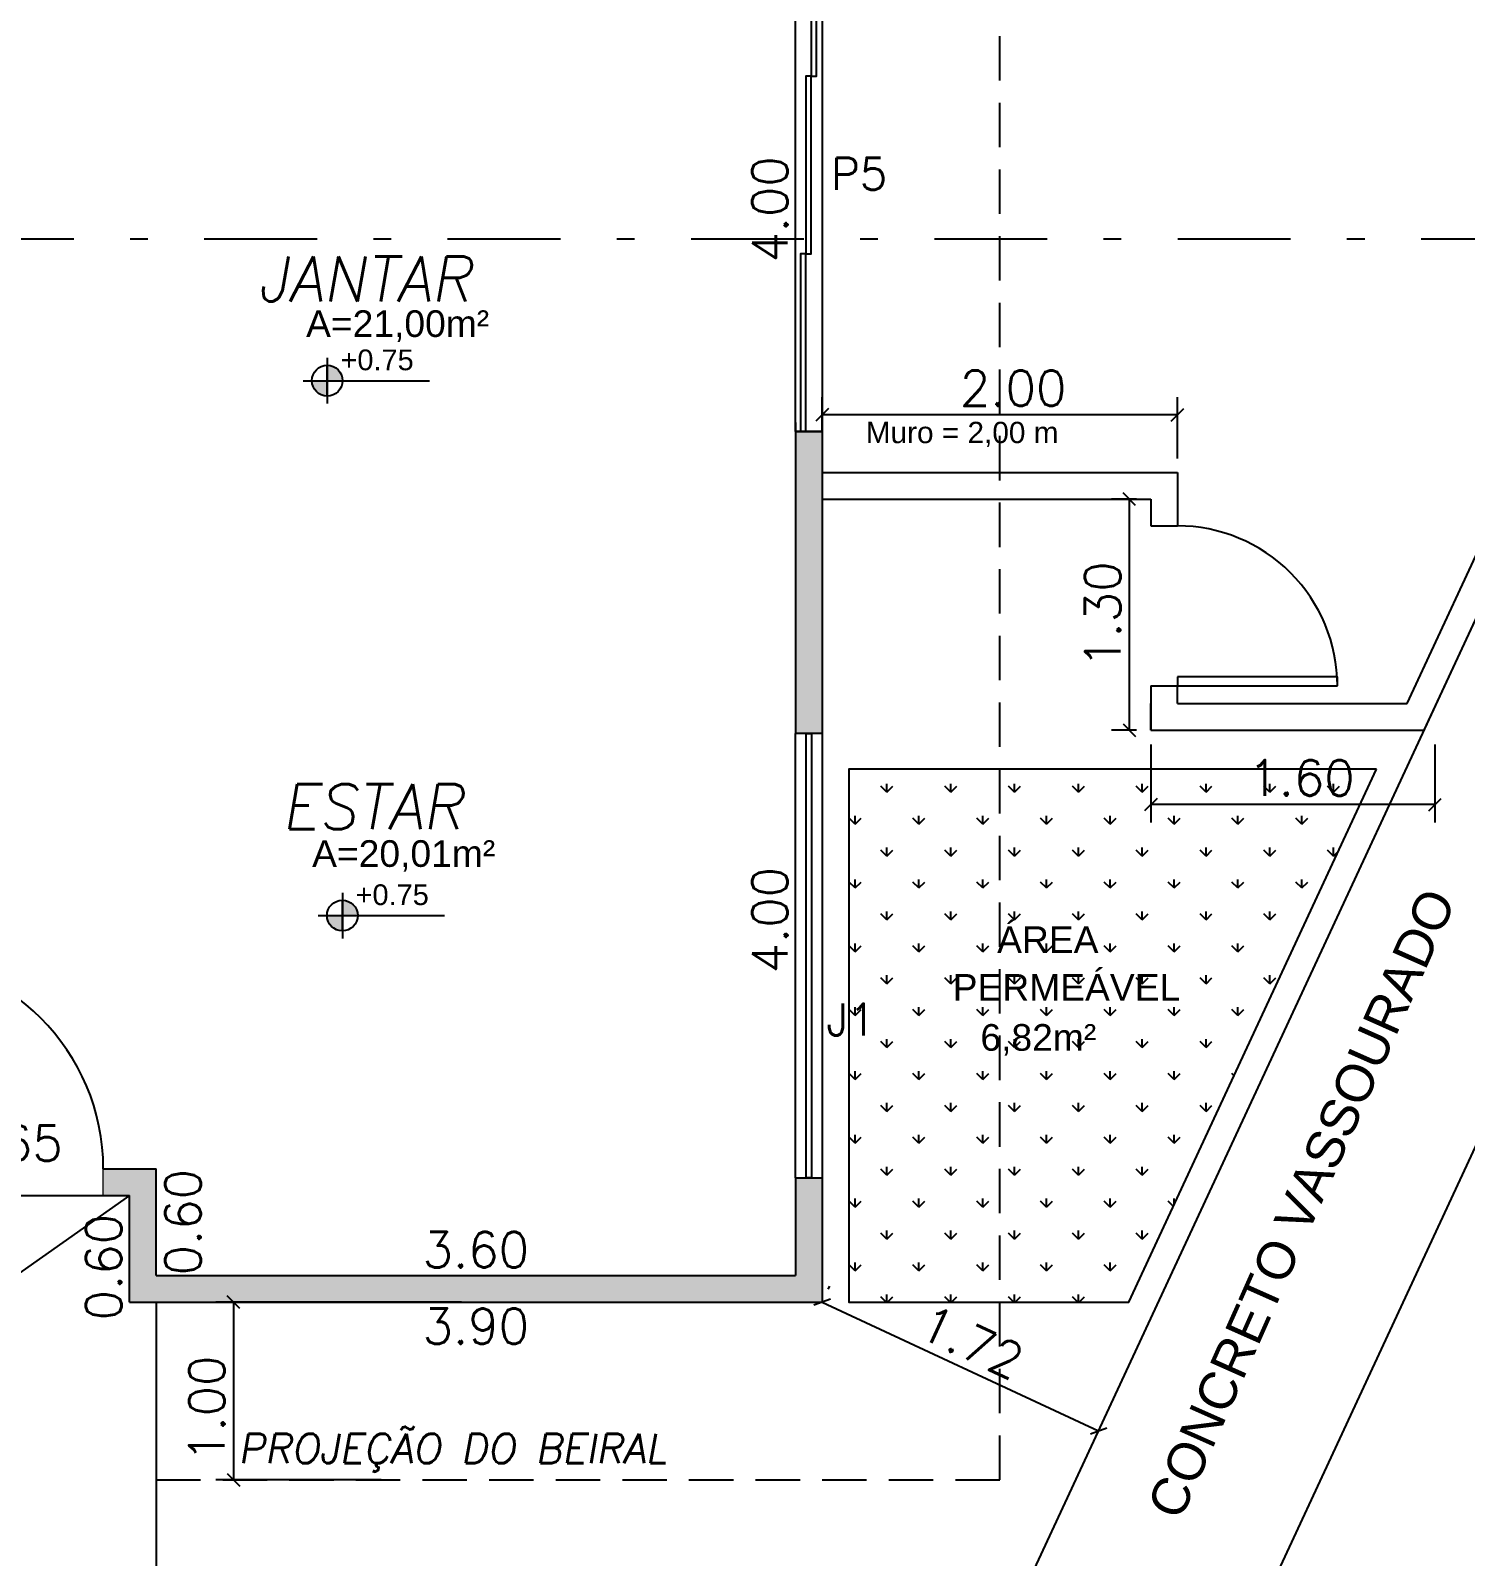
# Model space of a CAD drawing. Header units: metres. Extents: x 2690 to 3939, y 743 to 1123.
# Drawn here: x 3760.88 to 3768.96, y 778.1 to 786.69 of the extents above; entities that cross this region are included whole.
import ezdxf

# ---------------------------------------------------------------- set-up
doc = ezdxf.new("R2010")
doc.units = ezdxf.units.M
doc.header["$PDMODE"] = 35
doc.linetypes.add('DASHDOT2', pattern=[12.7, 6.35, -3.175, 0, -3.175])
doc.linetypes.add('HIDDEN', pattern=[0.375, 0.25, -0.125])
for name, color, linetype in [('000 - Cota', 8, 'Continuous'), ('000 - Texto', 1, 'Continuous'), ('01', 1, 'Continuous'), ('02', 2, 'Continuous'), ('03', 3, 'Continuous'), ('04', 4, 'Continuous'), ('1MOBILIÁRIOS', 1, 'Continuous'), ('_a const_hum', 253, 'Continuous'), ('A CONSTRUIR', 10, 'Continuous'), ('ABERTURA', 2, 'Continuous'), ('ARQ-MOB', 1, 'Continuous'), ('caixilho', 2, 'Continuous'), ('H - grama 2', 73, 'Continuous'), ('TEXTO', 2, 'Continuous')]:
    doc.layers.add(name, color=color, linetype=linetype)
doc.layers.add('ALVENARIA', color=4, linetype='Continuous', lineweight=18)
doc.layers.add('COTA', color=2, linetype='Continuous', lineweight=0)
doc.styles.add('ARIAL', font='arial.ttf')
doc.styles.add('ROMA', font='romans.shx')
doc.styles.add('ROMANS', font='arial.ttf')
doc.dimstyles.new('CORTE', dxfattribs={"dimscale": 0, "dimtxt": 0.2, "dimasz": 0.07, "dimexe": 0.1, "dimexo": 0.08, "dimgap": 0.05, "dimtad": 1, "dimzin": 4, "dimdsep": 46, "dimtxsty": 'ROMA', "dimblk": 'OBLIQUE', "dimcen": 0, "dimclrd": 1, "dimclre": 1, "dimclrt": 2, "dimaunit": 1, "dimadec": 0, "dimazin": 0, "dimtfac": 1, "dimtofl": 0, "dimtmove": 0, "dimatfit": 3, "dimldrblk": 'OBLIQUE', "dimfxl": 0.1, "dimtolj": 1, "dimtzin": 0, "dimarcsym": 0})
doc.dimstyles.new('PLANTA', dxfattribs={"dimtxt": 0.2, "dimasz": 0.18, "dimexe": 0.18, "dimexo": 0.0625, "dimgap": 0.045, "dimtad": 1, "dimzin": 0, "dimdsep": 46, "dimtxsty": 'ROMA', "dimcen": 0.09, "dimse1": 1, "dimse2": 1, "dimsd1": 1, "dimsd2": 1, "dimclrd": 1, "dimclre": 1, "dimclrt": 2, "dimadec": 0, "dimazin": 0, "dimtfac": 1, "dimtofl": 0, "dimtmove": 0, "dimatfit": 3, "dimfxl": 0.18, "dimtolj": 1, "dimtzin": 0, "dimarcsym": 0})
pattern_1 = [(90, (456.48066, -13.42494), (-0.179605122, 0.179605122), [0.047625, -0.311585245]), (45, (456.48066, -13.42494), (-0.179605122, 0.179605122), [0.047625, -0.206375]), (135, (456.48066, -13.42494), (-0.179605122, -0.179605122), [0.047625, -0.206375])]

# ---------------------------------------------------------------- blocks, each defined once
blk = doc.blocks.new('*D351')
at = {"layer": 'DEFPOINTS', "color": 0, "transparency": 16777216}
for p in [(3754.1906, 780.1357), (3761.4406, 780.1357), (3754.1906, 779.7569)]:
    blk.add_point(p, dxfattribs=at)
at = {"layer": '04', "color": 2, "transparency": 16777216, "insert": (3757.8906, 779.9019), "char_height": 0.2, "attachment_point": 5, "style": 'ROMA'}
blk.add_mtext('\\A1;7.25', dxfattribs=at)
blk = doc.blocks.new('*D470')
at = {"layer": 'DEFPOINTS', "color": 0, "transparency": 16777216}
for p in [(3761.5906, 779.6857), (3761.5906, 779.6857), (3765.1906, 779.6857)]:
    blk.add_point(p, dxfattribs=at)
at = {"layer": '04', "color": 2, "transparency": 16777216, "insert": (3763.3906, 779.8307), "char_height": 0.2, "attachment_point": 5, "style": 'ROMA'}
blk.add_mtext('\\A1;3.60', dxfattribs=at)
blk = doc.blocks.new('*U6')
at = {"layer": '02'}
for p, q in [((0, 0), (0, 1)), ((0, 1), (0.05, 1)), ((0.05, 1), (0.05, 0)), ((0.05, 0), (0, 0))]:
    blk.add_line(p, q, dxfattribs=at)
at = {"layer": '02', "ltscale": 0.05}
blk.add_arc((0, 0), 1, 0, 90, dxfattribs=at)
blk = doc.blocks.new('_Oblique')
at = {"color": 0, "linetype": 'ByBlock', "lineweight": -2}
blk.add_line((-0.5, -0.5), (0.5, 0.5), dxfattribs=at)
blk = doc.blocks.new('*D354')
at = {"layer": '04', "color": 1, "lineweight": -2, "transparency": 16777216}
for p, q in [((3765.3743, 779.6082), (3765.3827, 779.6264)), ((3765.3406, 779.5357), (3766.8968, 778.8124)), ((3766.9305, 778.885), (3766.9389, 778.9031))]:
    blk.add_line(p, q, dxfattribs=at)
at = {"layer": 'DEFPOINTS', "color": 0, "transparency": 16777216}
for p in [(3765.3406, 779.5357), (3766.8968, 778.8124), (3766.8968, 778.8124)]:
    blk.add_point(p, dxfattribs=at)
at = {"layer": '04', "color": 1, "lineweight": -2, "transparency": 16777216, "xscale": 0.07, "yscale": 0.07, "zscale": 0.07}
for p, rotation in [((3765.3406, 779.5357), 155.0727829008973), ((3766.8968, 778.8124), 335.0727829008974)]:
    blk.add_blockref('_Oblique', p, dxfattribs=dict(at, rotation=rotation))
at = {"layer": '04', "color": 2, "transparency": 16777216, "insert": (3766.1819, 779.3101), "char_height": 0.2, "attachment_point": 5, "rotation": 335.07278, "style": 'ROMA'}
blk.add_mtext('\\A1;1.72', dxfattribs=at)
blk = doc.blocks.new('*D398')
at = {"layer": 'DEFPOINTS', "color": 0, "transparency": 16777216}
for p in [(3761.5906, 779.5357), (3761.5906, 775.0357), (3761.5906, 775.0357)]:
    blk.add_point(p, dxfattribs=at)
at = {"layer": 'COTA', "color": 2, "transparency": 16777216, "insert": (3761.4456, 777.2857), "char_height": 0.2, "attachment_point": 5, "rotation": 90, "style": 'ROMA'}
blk.add_mtext('\\A1;4.50', dxfattribs=at)
blk = doc.blocks.new('*D399')
at = {"layer": 'DEFPOINTS', "color": 0, "transparency": 16777216}
for p in [(3761.4406, 780.1357), (3761.4406, 779.5357), (3761.4406, 779.5357)]:
    blk.add_point(p, dxfattribs=at)
at = {"layer": 'COTA', "color": 2, "transparency": 16777216, "insert": (3761.2956, 779.7327), "char_height": 0.2, "attachment_point": 5, "rotation": 90, "style": 'ROMA'}
blk.add_mtext('\\A1;0.60', dxfattribs=at)
blk = doc.blocks.new('*D400')
at = {"layer": 'DEFPOINTS', "color": 0, "transparency": 16777216}
for p in [(3761.5906, 780.2857), (3761.887, 780.2857), (3761.5906, 779.6857)]:
    blk.add_point(p, dxfattribs=at)
at = {"layer": 'COTA', "color": 2, "transparency": 16777216, "insert": (3761.742, 779.9857), "char_height": 0.2, "attachment_point": 5, "rotation": 90, "style": 'ROMA'}
blk.add_mtext('\\A1;0.60', dxfattribs=at)
blk = doc.blocks.new('*D364')
at = {"layer": 'DEFPOINTS', "color": 0, "transparency": 16777216}
for p in [(3759.9406, 780.2857), (3759.9406, 780.2857), (3761.5906, 780.2857)]:
    blk.add_point(p, dxfattribs=at)
at = {"layer": 'COTA', "color": 2, "transparency": 16777216, "insert": (3760.7656, 780.4307), "char_height": 0.2, "attachment_point": 5, "style": 'ROMA'}
blk.add_mtext('\\A1;1.65', dxfattribs=at)
blk = doc.blocks.new('*D375')
at = {"layer": 'DEFPOINTS', "color": 0, "transparency": 16777216}
for p in [(3761.4406, 779.5357), (3765.3406, 779.5357), (3761.4406, 779.2558)]:
    blk.add_point(p, dxfattribs=at)
at = {"layer": 'COTA', "color": 2, "transparency": 16777216, "insert": (3763.3906, 779.4008), "char_height": 0.2, "attachment_point": 5, "style": 'ROMA'}
blk.add_mtext('\\A1;3.90', dxfattribs=at)
blk = doc.blocks.new('*D381')
at = {"layer": '01', "color": 1, "lineweight": -2, "transparency": 16777216}
for p, q in [((3763.3106, 779.5357), (3761.9266, 779.5357)), ((3762.0266, 779.5357), (3762.0266, 778.5357)), ((3762.858, 778.5357), (3761.9266, 778.5357))]:
    blk.add_line(p, q, dxfattribs=at)
at = {"layer": 'DEFPOINTS', "color": 0, "transparency": 16777216}
for p in [(3763.3906, 779.5357), (3762.0266, 778.5357), (3762.938, 778.5357)]:
    blk.add_point(p, dxfattribs=at)
at = {"layer": '01', "color": 1, "lineweight": -2, "transparency": 16777216, "xscale": 0.07, "yscale": 0.07, "zscale": 0.07}
for p, rotation in [((3762.0266, 779.5357), 90), ((3762.0266, 778.5357), 270)]:
    blk.add_blockref('_Oblique', p, dxfattribs=dict(at, rotation=rotation))
at = {"layer": '01', "color": 2, "transparency": 16777216, "insert": (3761.8766, 778.9357), "char_height": 0.2, "attachment_point": 5, "rotation": 90, "style": 'ROMA'}
blk.add_mtext('\\A1;1.00', dxfattribs=at)
blk = doc.blocks.new('*D401')
at = {"layer": 'DEFPOINTS', "color": 0, "transparency": 16777216}
for p in [(3765.1906, 783.6857), (3765.1906, 779.6857), (3765.1906, 779.6857)]:
    blk.add_point(p, dxfattribs=at)
at = {"layer": '04', "color": 2, "transparency": 16777216, "insert": (3765.0456, 781.6857), "char_height": 0.2, "attachment_point": 5, "rotation": 90, "style": 'ROMA'}
blk.add_mtext('\\A1;4.00', dxfattribs=at)
blk = doc.blocks.new('*D402')
at = {"layer": 'DEFPOINTS', "color": 0, "transparency": 16777216}
for p in [(3765.1906, 787.6857), (3765.1906, 783.6857), (3765.1906, 783.6857)]:
    blk.add_point(p, dxfattribs=at)
at = {"layer": '04', "color": 2, "transparency": 16777216, "insert": (3765.0456, 785.6857), "char_height": 0.2, "attachment_point": 5, "rotation": 90, "style": 'ROMA'}
blk.add_mtext('\\A1;4.00', dxfattribs=at)
blk = doc.blocks.new('*D418')
at = {"layer": 'COTA', "color": 1, "lineweight": -2, "transparency": 16777216}
for p, q in [((3776.8331, 800.002), (3780.1622, 798.4547)), ((3768.5739, 773.7582), (3780.0715, 798.4969)), ((3765.3355, 775.2633), (3768.6646, 773.716))]:
    blk.add_line(p, q, dxfattribs=at)
at = {"layer": 'DEFPOINTS', "color": 0, "transparency": 16777216}
for p in [(3776.7606, 800.0357), (3780.0715, 798.4969), (3765.2629, 775.297)]:
    blk.add_point(p, dxfattribs=at)
at = {"layer": 'COTA', "color": 1, "lineweight": -2, "transparency": 16777216, "xscale": 0.07, "yscale": 0.07, "zscale": 0.07}
for p, rotation in [((3780.0715, 798.4969), 65.07278290089883), ((3768.5739, 773.7582), 245.0727829008988)]:
    blk.add_blockref('_Oblique', p, dxfattribs=dict(at, rotation=rotation))
at = {"layer": 'COTA', "color": 2, "transparency": 16777216, "insert": (3774.1867, 786.1908), "char_height": 0.2, "attachment_point": 5, "rotation": 65.07278, "style": 'ROMA'}
blk.add_mtext('\\A1;27.28', dxfattribs=at)
blk = doc.blocks.new('*U3')
at = {"layer": '02'}
for p, q in [((-0.05, 0.9), (-0.05, 0)), ((0, 0.9), (-0.05, 0.9)), ((0, 0), (0, 0.9)), ((-0.05, 0), (0, 0))]:
    blk.add_line(p, q, dxfattribs=at)
at = {"layer": '02', "ltscale": 0.05}
blk.add_arc((0, 0), 0.9, 90, 180, dxfattribs=at)
blk = doc.blocks.new('*D390')
at = {"layer": 'COTA', "color": 1, "lineweight": -2, "transparency": 16777216}
for p, q in [((3765.3406, 784.4348), (3765.3406, 784.6294)), ((3767.3406, 784.2848), (3767.3406, 784.6294)), ((3767.3406, 784.5294), (3765.3406, 784.5294))]:
    blk.add_line(p, q, dxfattribs=at)
at = {"layer": 'DEFPOINTS', "color": 0, "transparency": 16777216}
for p in [(3765.3406, 784.5294), (3765.3406, 784.3548), (3767.3406, 784.2048)]:
    blk.add_point(p, dxfattribs=at)
at = {"layer": 'COTA', "color": 1, "lineweight": -2, "transparency": 16777216, "xscale": 0.07, "yscale": 0.07, "zscale": 0.07, "rotation": 180}
blk.add_blockref('_Oblique', (3765.3406, 784.5294), dxfattribs=at)
at = {"layer": 'COTA', "color": 1, "lineweight": -2, "transparency": 16777216, "xscale": 0.07, "yscale": 0.07, "zscale": 0.07}
blk.add_blockref('_Oblique', (3767.3406, 784.5294), dxfattribs=at)
at = {"layer": 'COTA', "color": 2, "transparency": 16777216, "insert": (3766.4156, 784.6794), "char_height": 0.2, "attachment_point": 5, "style": 'ROMA'}
blk.add_mtext('\\A1;2.00', dxfattribs=at)
blk = doc.blocks.new('*D391')
at = {"layer": 'COTA', "color": 1, "lineweight": -2, "transparency": 16777216}
for p, q in [((3767.1106, 784.0548), (3766.9691, 784.0548)), ((3767.0691, 784.0548), (3767.0691, 782.7548)), ((3767.1106, 782.7548), (3766.9691, 782.7548))]:
    blk.add_line(p, q, dxfattribs=at)
at = {"layer": 'DEFPOINTS', "color": 0, "transparency": 16777216}
for p in [(3767.1906, 784.0548), (3767.0691, 782.7548), (3767.1906, 782.7548)]:
    blk.add_point(p, dxfattribs=at)
at = {"layer": 'COTA', "color": 1, "lineweight": -2, "transparency": 16777216, "xscale": 0.07, "yscale": 0.07, "zscale": 0.07}
for p, rotation in [((3767.0691, 784.0548), 90), ((3767.0691, 782.7548), 270)]:
    blk.add_blockref('_Oblique', p, dxfattribs=dict(at, rotation=rotation))
at = {"layer": 'COTA', "color": 2, "transparency": 16777216, "insert": (3766.9191, 783.4048), "char_height": 0.2, "attachment_point": 5, "rotation": 90, "style": 'ROMA'}
blk.add_mtext('\\A1;1.30', dxfattribs=at)
blk = doc.blocks.new('*D392')
at = {"layer": 'COTA', "color": 1, "lineweight": -2, "transparency": 16777216}
for p, q in [((3767.1906, 782.6748), (3767.1906, 782.2362)), ((3768.7899, 782.6748), (3768.7899, 782.2362)), ((3768.7899, 782.3362), (3767.1906, 782.3362))]:
    blk.add_line(p, q, dxfattribs=at)
at = {"layer": 'DEFPOINTS', "color": 0, "transparency": 16777216}
for p in [(3767.1906, 782.7548), (3768.7899, 782.7548), (3767.1906, 782.3362)]:
    blk.add_point(p, dxfattribs=at)
at = {"layer": 'COTA', "color": 1, "lineweight": -2, "transparency": 16777216, "xscale": 0.07, "yscale": 0.07, "zscale": 0.07, "rotation": 180}
blk.add_blockref('_Oblique', (3767.1906, 782.3362), dxfattribs=at)
at = {"layer": 'COTA', "color": 1, "lineweight": -2, "transparency": 16777216, "xscale": 0.07, "yscale": 0.07, "zscale": 0.07}
blk.add_blockref('_Oblique', (3768.7899, 782.3362), dxfattribs=at)
at = {"layer": 'COTA', "color": 2, "transparency": 16777216, "insert": (3768.0385, 782.4862), "char_height": 0.2, "attachment_point": 5, "style": 'ROMA'}
blk.add_mtext('\\A1;1.60', dxfattribs=at)

msp = doc.modelspace()

# ---------------------------------------------------------------- hatches: boundary and pattern name
at = {"layer": '02'}
h = msp.add_hatch(color=256, dxfattribs=at)
h.paths.add_polyline_path([(3762.5541, 784.7219), (3762.5541, 784.6355, -0.414214), (3762.4677, 784.7219), (3762.5541, 784.7219)])
h.paths.add_polyline_path([(3762.5541, 784.7219), (3762.5541, 784.8083, -0.414214), (3762.6405, 784.7219), (3762.5541, 784.7219)])
h = msp.add_hatch(color=256, dxfattribs=at)
h.paths.add_polyline_path([(3762.6392, 781.7117), (3762.6392, 781.6253, -0.414214), (3762.5528, 781.7117), (3762.6392, 781.7117)])
h.paths.add_polyline_path([(3762.6392, 781.7117), (3762.6392, 781.7981, -0.414214), (3762.7256, 781.7117), (3762.6392, 781.7117)])
at = {"layer": 'A CONSTRUIR'}
h = msp.add_hatch(color=256, dxfattribs=at)
h.dxf.hatch_style = 1
h.paths.add_polyline_path([(3765.3406, 784.4357), (3765.1906, 784.4357), (3765.1906, 782.7357), (3765.3406, 782.7357)])
h = msp.add_hatch(color=256, dxfattribs=at)
h.dxf.hatch_style = 1
h.paths.add_polyline_path([(3761.5906, 780.2857), (3761.2906, 780.2857), (3761.2906, 780.1357), (3761.4406, 780.1357), (3761.4406, 779.5357), (3765.3406, 779.5357), (3765.3406, 780.2357), (3765.1906, 780.2357), (3765.1906, 779.6857), (3761.5906, 779.6857)])
at = {"layer": 'H - grama 2', "ltscale": 0.05}
h = msp.add_hatch(dxfattribs=at)
h.set_pattern_fill('GRASS', color=256, scale=0.01)
h.set_pattern_definition(pattern_1)
h.paths.add_polyline_path([(3766.5406, 782.5357), (3765.4906, 782.5357), (3765.4906, 779.5357), (3766.5406, 779.5357)])
h.paths.add_polyline_path([(3765.6001, 782.0434), (3766.281, 782.0434), (3766.281, 782.3434), (3765.6001, 782.3434)], flags=24)
h.paths.add_polyline_path([(3766.186, 780.8761), (3766.9283, 780.8761), (3766.9283, 781.1465), (3766.186, 781.1465)], flags=9)
h.paths.add_polyline_path([(3766.0282, 781.1853), (3767.4032, 781.1853), (3767.4032, 781.4671), (3766.0282, 781.4671)], flags=9)
h.paths.add_polyline_path([(3766.2782, 781.4539), (3766.9433, 781.4539), (3766.9433, 781.7357), (3766.2782, 781.7357)], flags=9)
h.paths.add_polyline_path([(3765.337, 780.7412), (3765.6413, 780.7412), (3765.6413, 781.0112), (3765.337, 781.0112)], flags=9)
h = msp.add_hatch(dxfattribs=at)
h.set_pattern_fill('GRASS', color=256, scale=0.01)
h.set_pattern_definition(pattern_1)
h.paths.add_polyline_path([(3768.4618, 782.5357), (3766.5406, 782.5357), (3766.5406, 779.5357), (3767.0675, 779.5357)])
h.paths.add_polyline_path([(3766.186, 780.8761), (3766.9283, 780.8761), (3766.9283, 781.1465), (3766.186, 781.1465)], flags=9)
h.paths.add_polyline_path([(3766.0282, 781.1853), (3767.4032, 781.1853), (3767.4032, 781.4671), (3766.0282, 781.4671)], flags=9)
h.paths.add_polyline_path([(3766.2782, 781.4539), (3766.9433, 781.4539), (3766.9433, 781.7357), (3766.2782, 781.7357)], flags=9)

# ---------------------------------------------------------------- linework, layer by layer
at = {"color": 2}
for p, q in [((3762.5541, 784.6355), (3762.5541, 784.8083)), ((3762.6392, 781.6253), (3762.6392, 781.7981))]:
    msp.add_line(p, q, dxfattribs=at)
for centre in [(3762.5541, 784.7219), (3762.6392, 781.7117)]:
    msp.add_circle(centre, 0.0864, dxfattribs=at)
at = {"layer": '000 - Cota'}
msp.add_lwpolyline([(3756.9677, 768.783, 0.216749), (3766.3566, 774.6842), (3777.9627, 799.6564)], format="xyb", dxfattribs=at)
at = {"layer": '01', "color": 2, "linetype": 'DASHDOT2', "ltscale": 0.1}
msp.add_line((3752.272, 785.52), (3776.1957, 785.52), dxfattribs=at)
at = {"layer": '01'}
for p, q in [((3765.1906, 780.2357), (3765.1906, 782.7357)), ((3765.3406, 782.7357), (3765.3406, 780.2357))]:
    msp.add_line(p, q, dxfattribs=at)
msp.add_lwpolyline([(3765.1906, 784.4357), (3765.1906, 787.4357), (3765.3406, 787.4357), (3765.3406, 784.4357)], close=True, dxfattribs=at)
msp.add_lwpolyline([(3765.1906, 784.4357), (3765.1906, 787.4357), (3765.3406, 787.4357), (3765.3406, 784.4357)], close=True, dxfattribs=at)
msp.add_lwpolyline([(3768.4618, 782.5357), (3765.4906, 782.5357), (3765.4906, 779.5357), (3767.0675, 779.5357), (3768.4618, 782.5357)], dxfattribs=at)
at = {"layer": '02'}
for p, q in [((3762.5541, 784.8505), (3762.5541, 784.5933)), ((3762.5541, 784.8505), (3762.5541, 784.5933)), ((3762.4178, 784.7219), (3763.1294, 784.7219)), ((3762.6392, 781.8403), (3762.6392, 781.5832)), ((3762.6392, 781.8403), (3762.6392, 781.5832)), ((3762.5029, 781.7117), (3763.2144, 781.7117))]:
    msp.add_line(p, q, dxfattribs=at)
msp.add_lwpolyline([(3776.7606, 800.0357), (3754.0406, 800.0357), (3754.0406, 770.0357), (3756.9006, 770.0357, 0.212628), (3765.2629, 775.297)], format="xyb", close=True, dxfattribs=at)
at = {"layer": '03'}
for p, q in [((3768.7291, 782.7548), (3776.7606, 800.0357)), ((3768.6334, 782.9048), (3776.5265, 799.8857)), ((3765.3406, 784.2048), (3767.3406, 784.2048)), ((3767.3406, 784.2048), (3767.3406, 783.9048)), ((3765.3406, 784.0548), (3767.1906, 784.0548)), ((3767.1906, 784.0548), (3767.1906, 783.9048)), ((3767.1906, 783.9048), (3767.3406, 783.9048)), ((3767.1906, 783.0048), (3767.3406, 783.0048)), ((3767.1906, 783.0048), (3767.1906, 782.7548)), ((3767.3406, 782.9048), (3767.3406, 783.0048)), ((3767.1906, 782.9048), (3767.1906, 782.9048)), ((3767.1906, 782.7548), (3767.1906, 782.9048)), ((3767.3406, 782.9048), (3768.6334, 782.9048)), ((3767.1906, 782.7548), (3768.7291, 782.7548))]:
    msp.add_line(p, q, dxfattribs=at)
at = {"layer": '04'}
for p, q in [((3765.1906, 784.4857), (3765.1906, 782.7357)), ((3765.3406, 784.4857), (3765.3406, 782.7357)), ((3765.1906, 784.4357), (3765.3406, 784.4357)), ((3765.3406, 782.7357), (3765.3406, 782.7357)), ((3761.2906, 780.2857), (3761.5906, 780.2857)), ((3761.5906, 779.6857), (3761.5906, 780.2857)), ((3765.1906, 780.2357), (3765.1906, 779.6857)), ((3765.3406, 780.2357), (3765.3406, 779.5357)), ((3761.2906, 780.1357), (3761.4406, 780.1357)), ((3761.4406, 779.5357), (3761.4406, 780.1357)), ((3761.4406, 780.1357), (3761.4406, 780.1357)), ((3761.5906, 779.6857), (3765.1906, 779.6857)), ((3761.4406, 779.5357), (3765.3406, 779.5357))]:
    msp.add_line(p, q, dxfattribs=at)
at = {"layer": '1MOBILIÁRIOS'}
for points in [[(3765.3406, 782.7357), (3765.1906, 782.7357)], [(3765.1906, 780.2357), (3765.3406, 780.2357)]]:
    msp.add_lwpolyline(points, dxfattribs=at)
at = {"layer": '_a const_hum', "color": 3, "linetype": 'HIDDEN'}
for p, q in [((3766.3406, 778.5357), (3766.3406, 792.4857)), ((3761.5906, 778.5357), (3766.3406, 778.5357))]:
    msp.add_line(p, q, dxfattribs=at)
at = {"layer": 'ABERTURA'}
msp.add_line((3761.4406, 780.1357), (3754.1906, 775.0357), dxfattribs=at)
at = {"layer": 'ABERTURA', "color": 3}
msp.add_line((3761.5906, 779.5357), (3761.5906, 775.0357), dxfattribs=at)
at = {"layer": 'ALVENARIA', "color": 4}
for p, q in [((3765.1906, 784.4357), (3765.3406, 784.4357)), ((3765.1906, 784.4357), (3765.3406, 784.4357)), ((3765.1906, 782.7357), (3765.3406, 782.7357)), ((3765.1906, 782.7357), (3765.3406, 782.7357)), ((3765.1906, 780.2357), (3765.3406, 780.2357)), ((3765.1906, 780.2357), (3765.3406, 780.2357))]:
    msp.add_line(p, q, dxfattribs=at)
at = {"layer": 'ALVENARIA'}
msp.add_line((3761.2906, 780.2857), (3761.2906, 780.1357), dxfattribs=at)
at = {"layer": 'ARQ-MOB'}
msp.add_line((3760.0906, 780.1357), (3761.2906, 780.1357), dxfattribs=at)
at = {"layer": 'caixilho'}
for points in [[(3765.2788, 786.4357), (3765.3088, 786.4357), (3765.3088, 787.4357), (3765.2788, 787.4357)], [(3765.2488, 785.4357), (3765.2788, 785.4357), (3765.2788, 786.4357), (3765.2488, 786.4357)], [(3765.2188, 784.4357), (3765.2488, 784.4357), (3765.2488, 785.4357), (3765.2188, 785.4357)], [(3765.2806, 780.2357), (3765.2506, 780.2357), (3765.2506, 782.7357), (3765.2806, 782.7357)]]:
    msp.add_lwpolyline(points, close=True, dxfattribs=at)
for points in [[(3765.2506, 782.7357), (3765.2806, 782.7357)], [(3765.2506, 782.7357), (3765.2806, 782.7357)], [(3765.2806, 780.2357), (3765.2506, 780.2357)], [(3765.2806, 780.2357), (3765.2506, 780.2357)]]:
    msp.add_lwpolyline(points, dxfattribs=at)

# ---------------------------------------------------------------- block references
at = {"layer": '02', "ltscale": 0.05, "rotation": 270.0000000000229}
msp.add_blockref('*U3', (3767.3406, 783.0048), dxfattribs=at)
at = {"layer": '02', "ltscale": 0.05, "xscale": 1.2, "yscale": 1.2, "zscale": 1.2}
msp.add_blockref('*U6', (3760.0935, 780.2857), dxfattribs=at)

# ---------------------------------------------------------------- texts
at = {"color": 2}
for s, height, style, p in [('+0.75', 0.11664, 'ROMANS', (3762.6286, 784.7807)), ('+0.75', 0.11664, 'ROMANS', (3762.7137, 781.7705)), ('J1', 0.18, 'ROMA', (3765.3649, 781.0362))]:
    msp.add_text(s, height=height, dxfattribs=dict(at, style=style)).set_placement(p)
at = {"layer": '000 - Texto', "style": 'ARIAL'}
msp.add_text('Muro = 2,00 m', height=0.12, dxfattribs=at).set_placement((3765.5856, 784.3704))
at = {"layer": '02', "style": 'ROMA'}
msp.add_text('P5', height=0.18, dxfattribs=at).set_placement((3765.3904, 785.7965))
at = {"layer": '03', "linetype": 'Continuous', "style": 'ROMA', "oblique": 10}
for s, p in [('JANTAR', (3762.1607, 785.1683)), ('ESTAR', (3762.2975, 782.1977))]:
    msp.add_text(s, height=0.25312, dxfattribs=at).set_placement(p)
at = {"layer": '_a const_hum', "color": 3, "linetype": 'HIDDEN', "style": 'ROMA', "oblique": 10}
msp.add_text('PROJEÇÃO DO BEIRAL', height=0.166075, dxfattribs=at).set_placement((3762.0535, 778.6291))
at = {"layer": 'TEXTO', "style": 'ROMANS'}
for s, p in [('A=21,00m²', (3762.4351, 784.9679)), ('A=20,01m²', (3762.469, 781.9856)), ('ÁREA', (3766.3254, 781.5009)), ('PERMEÁVEL', (3766.0752, 781.2323))]:
    msp.add_text(s, height=0.15, dxfattribs=at).set_placement(p)
msp.add_text('CONCRETO VASSOURADO ', height=0.21, rotation=66.0234, dxfattribs=at).set_placement((3767.356, 778.2989))
at = {"layer": 'TEXTO', "color": 1, "style": 'ROMANS'}
msp.add_text('6,82m²', height=0.15, dxfattribs=at).set_placement((3766.2311, 780.9508))

# ---------------------------------------------------------------- dimensions: what is measured, and where the dimension line sits
at = {"layer": '01'}
dim = msp.add_linear_dim(base=(3762.0266, 778.5357), p1=(3763.3906, 779.5357), p2=(3762.938, 778.5357), angle=90, dimstyle='CORTE', override={"dimscale": 1}, dxfattribs=at)
dim.commit()
dim.dimension.update_dxf_attribs({"geometry": '*D381', "text_midpoint": (3762.0266, 778.9357), "dimtype": 160})
at = {"layer": '04'}
for base, p1, p2, picture, middle in [((3765.1906, 783.6857), (3765.1906, 787.6857), (3765.1906, 783.6857), '*D402', (3765.0456, 785.6857)), ((3765.1906, 779.6857), (3765.1906, 783.6857), (3765.1906, 779.6857), '*D401', (3765.0456, 781.6857))]:
    dim = msp.add_linear_dim(base=base, p1=p1, p2=p2, angle=90, dimstyle='PLANTA', dxfattribs=at)
    dim.commit()
    dim.dimension.update_dxf_attribs({"geometry": picture, "text_midpoint": middle})
dim = msp.add_linear_dim(base=(3754.1906, 779.7569), p1=(3761.4406, 780.1357), p2=(3754.1906, 780.1357), dimstyle='PLANTA', dxfattribs=at)
dim.commit()
dim.dimension.update_dxf_attribs({"geometry": '*D351', "text_midpoint": (3757.8906, 779.7569), "dimtype": 160})
dim = msp.add_linear_dim(base=(3761.5906, 779.6857), p1=(3765.1906, 779.6857), p2=(3761.5906, 779.6857), dimstyle='PLANTA', dxfattribs=at)
dim.commit()
dim.dimension.update_dxf_attribs({"geometry": '*D470', "text_midpoint": (3763.3906, 779.8307)})
dim = msp.add_aligned_dim(p1=(3765.3406, 779.5357), p2=(3766.8968, 778.8124), distance=0, dimstyle='CORTE', override={"dimscale": 1}, dxfattribs=at)
dim.commit()
dim.dimension.update_dxf_attribs({"geometry": '*D354', "text_midpoint": (3766.1819, 779.3101)})
at = {"layer": 'COTA'}
dim = msp.add_aligned_dim(p1=(3765.2629, 775.297), p2=(3776.7606, 800.0357), distance=-3.6511, dimstyle='CORTE', override={"dimscale": 1}, dxfattribs=at)
dim.commit()
dim.dimension.update_dxf_attribs({"geometry": '*D418', "text_midpoint": (3774.1867, 786.1908)})
for base, p1, p2, picture, middle in [((3765.3406, 784.5294), (3767.3406, 784.2048), (3765.3406, 784.3548), '*D390', (3766.4156, 784.5294)), ((3767.1906, 782.3362), (3768.7899, 782.7548), (3767.1906, 782.7548), '*D392', (3768.0385, 782.3362))]:
    dim = msp.add_linear_dim(base=base, p1=p1, p2=p2, dimstyle='CORTE', override={"dimscale": 1}, dxfattribs=at)
    dim.commit()
    dim.dimension.update_dxf_attribs({"geometry": picture, "text_midpoint": middle, "dimtype": 160})
dim = msp.add_linear_dim(base=(3767.0691, 782.7548), p1=(3767.1906, 784.0548), p2=(3767.1906, 782.7548), angle=90, dimstyle='CORTE', override={"dimscale": 1}, dxfattribs=at)
dim.commit()
dim.dimension.update_dxf_attribs({"geometry": '*D391', "text_midpoint": (3766.9191, 783.4048)})
at = {"layer": 'COTA', "color": 1}
for base, p1, p2, picture, middle in [((3759.9406, 780.2857), (3761.5906, 780.2857), (3759.9406, 780.2857), '*D364', (3760.7656, 780.4307)), ((3761.4406, 779.2558), (3765.3406, 779.5357), (3761.4406, 779.5357), '*D375', (3763.3906, 779.4008))]:
    dim = msp.add_linear_dim(base=base, p1=p1, p2=p2, dimstyle='PLANTA', dxfattribs=at)
    dim.commit()
    dim.dimension.update_dxf_attribs({"geometry": picture, "text_midpoint": middle})
for base, p1, p2, picture, middle in [((3761.887, 780.2857), (3761.5906, 779.6857), (3761.5906, 780.2857), '*D400', (3761.887, 779.9857)), ((3761.4406, 779.5357), (3761.4406, 780.1357), (3761.4406, 779.5357), '*D399', (3761.4406, 779.7327))]:
    dim = msp.add_linear_dim(base=base, p1=p1, p2=p2, angle=90, dimstyle='PLANTA', dxfattribs=at)
    dim.commit()
    dim.dimension.update_dxf_attribs({"geometry": picture, "text_midpoint": middle, "dimtype": 160})
dim = msp.add_linear_dim(base=(3761.5906, 775.0357), p1=(3761.5906, 779.5357), p2=(3761.5906, 775.0357), angle=90, dimstyle='PLANTA', dxfattribs=at)
dim.commit()
dim.dimension.update_dxf_attribs({"geometry": '*D398', "text_midpoint": (3761.4456, 777.2857)})

doc.saveas('drawing.dxf')
